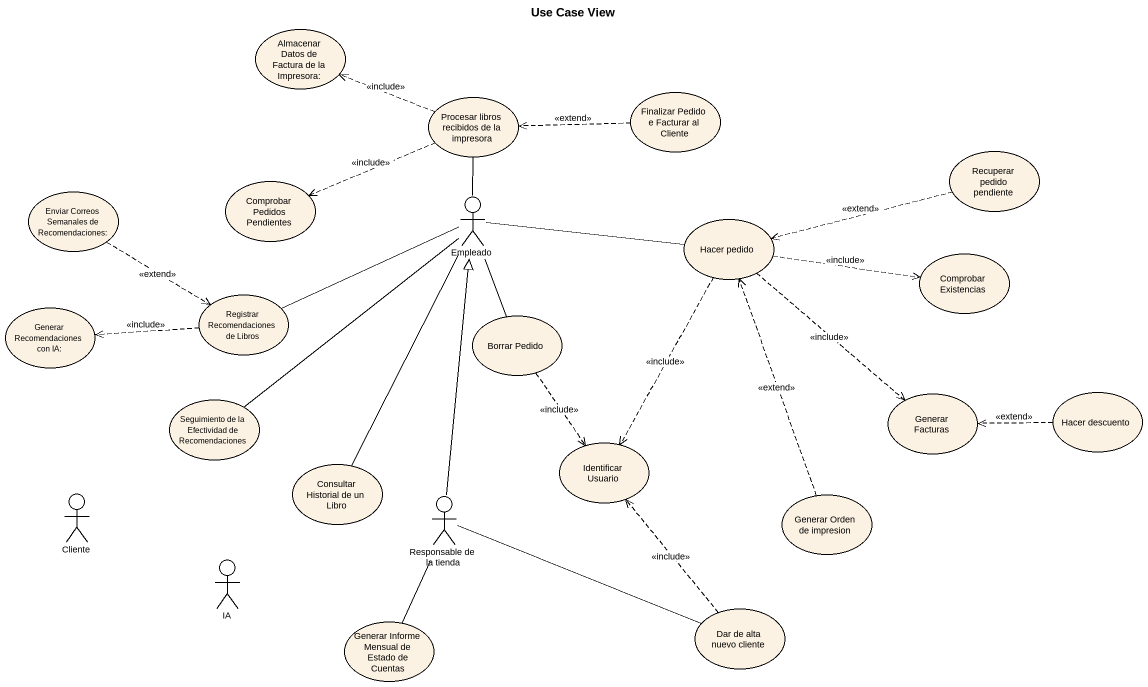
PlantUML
@startuml
title Use Case View
usecase "Almacenar Datos de Factura de la Impresora:" as Almacenar_Datos_de_Factura #FCF2E3
usecase "Procesar libros recibidos de la impresora" as Procesar_libros_recibidos #FCF2E3
usecase "Finalizar Pedido e Facturar al Cliente" as Finalizar_Pedido_e_Facturar #FCF2E3
usecase "Recuperar pedido pendiente" as Recuperar_pedido_pendiente
usecase "Enviar Correos Semanales de Recomendaciones:" as Enviar_Correos_Semanales_de #FCF2E3
usecase "Comprobar Pedidos Pendientes" as Comprobar_Pedidos_Pendientes #FCF2E3
actor Empleado
usecase "Hacer pedido" as Hacer_pedido
usecase "Comprobar Existencias" as Comprobar_Existencias
usecase "Generar Recomendaciones con IA:" as Generar_Recomendaciones_con #FCF2E3
usecase "Registrar Recomendaciones de Libros" as Registrar_Recomendaciones #FCF2E3
usecase "Borrar Pedido" as Borrar_Pedido
usecase "Seguimiento de la Efectividad de Recomendaciones" as Seguimiento_de_la #FCF2E3
usecase "Generar Facturas" as Generar_Facturas
usecase "Hacer descuento" as Hacer_descuento
usecase "Consultar Historial de un Libro" as Consultar_Historial_de_un #FCF2E3
usecase "Identificar Usuario" as Identificar_Usuario
actor Cliente
actor "Responsable de la tienda" as Responsable_de_la_tienda
usecase "Generar Orden de impresion" as Generar_Orden_de_impresion
actor IA
usecase "Dar de alta nuevo cliente" as Dar_de_alta_nuevo_cliente
usecase "Generar Informe Mensual de Estado de Cuentas" as Generar_Informe_Mensual_de #FCF2E3
Procesar_libros_recibidos .left.> Almacenar_Datos_de_Factura : <<include>>
Procesar_libros_recibidos .left.> Comprobar_Pedidos_Pendientes : <<include>>
Finalizar_Pedido_e_Facturar .left.> Procesar_libros_recibidos : <<extend>>
Recuperar_pedido_pendiente .left.> Hacer_pedido : <<extend>>
Enviar_Correos_Semanales_de ..> Registrar_Recomendaciones : <<extend>>
Empleado -up- Procesar_libros_recibidos
Empleado -right- Hacer_pedido
Empleado -- Borrar_Pedido
Hacer_pedido .right.> Comprobar_Existencias : <<include>>
Hacer_pedido ..> Generar_Facturas : <<include>>
Hacer_pedido ..> Identificar_Usuario : <<include>>
Registrar_Recomendaciones -right- Empleado
Registrar_Recomendaciones .left.> Generar_Recomendaciones_con : <<include>>
Borrar_Pedido ..> Identificar_Usuario : <<include>>
Seguimiento_de_la -up- Empleado
Hacer_descuento .left.> Generar_Facturas : <<extend>>
Consultar_Historial_de_un -up- Empleado
Responsable_de_la_tienda -up-|> Empleado
Responsable_de_la_tienda -right- Dar_de_alta_nuevo_cliente
Generar_Orden_de_impresion .up.> Hacer_pedido : <<extend>>
Dar_de_alta_nuevo_cliente .up.> Identificar_Usuario : <<include>>
Generar_Informe_Mensual_de -up- Responsable_de_la_tienda
@enduml
